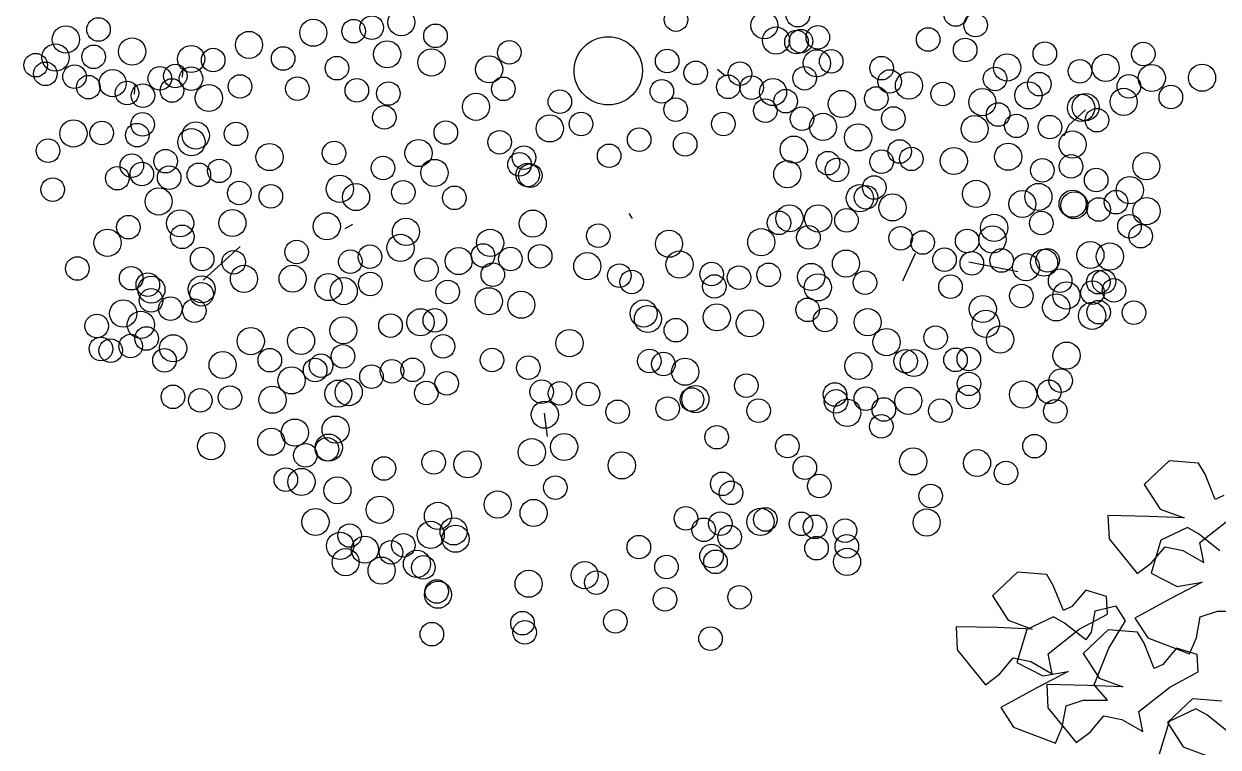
# Model space of a CAD drawing. Header units: millimetres. Extents: x 441156 to 441876, y 4514765 to 4515211.
# Drawn here: x 441437.605 to 441440.216, y 4514836.707 to 4514838.289 of the extents above; entities that cross this region are included whole.
import ezdxf

# ---------------------------------------------------------------- set-up
doc = ezdxf.new("R2010")
doc.units = ezdxf.units.MM
doc.layers.add('01_piscinas', color=254, linetype='Continuous')

msp = doc.modelspace()

# ---------------------------------------------------------------- linework, layer by layer
at = {"layer": '01_piscinas'}
for p, q in [((441437.95176059, 4514838.17235587, 0.00000053), (441437.95330836, 4514838.19525196, 0.00000053)), ((441439.12097716, 4514838.19015142, 0.00000053), (441439.13845084, 4514838.17527536, 0.00000053)), ((441437.84638527, 4514838.13514591, 0.00000053), (441437.84793304, 4514838.158042, 0.00000053)), ((441438.93571372, 4514837.86330469, 0.00000053), (441438.92790189, 4514837.87414274, 0.00000053)), ((441438.32338403, 4514837.84967462, 0.00000053), (441438.30616987, 4514837.84059963, 0.00000053)), ((441438.0776422, 4514837.80159312, 0.00000053), (441437.99675681, 4514837.72804581, 0.00000053)), ((441439.52654007, 4514837.72641188, 0.00000053), (441439.55417931, 4514837.78741421, 0.00000053)), ((441439.67054743, 4514837.76852096, 0.00000053), (441439.77779691, 4514837.74732657, 0.00000053)), ((441438.74211614, 4514837.43751523, 0.00000053), (441438.74860092, 4514837.38609425, 0.00000053)), ((441440.10897627, 4514837.33270996, 0.00000053), (441440.05417413, 4514837.28114511, 0.00000053)), ((441440.17306414, 4514837.3276905, 0.00000053), (441440.10897627, 4514837.33270996, 0.00000053)), ((441440.18722804, 4514837.30373563, 0.00000053), (441440.17306414, 4514837.3276905, 0.00000053)), ((441440.20920461, 4514837.24855921, 0.00000053), (441440.18722804, 4514837.30373563, 0.00000053)), ((441440.05417413, 4514837.28114511, 0.00000053), (441440.08884153, 4514837.22737657, 0.00000053)), ((441440.22796792, 4514837.25719976, 0.00000053), (441440.20920461, 4514837.24855921, 0.00000053)), ((441439.97455093, 4514837.2134266, 0.00000053), (441439.97723304, 4514837.16238663, 0.00000053)), ((441440.0642845, 4514837.21153738, 0.00000053), (441439.97455093, 4514837.2134266, 0.00000053)), ((441440.14119522, 4514837.20808304, 0.00000053), (441440.0642845, 4514837.21153738, 0.00000053)), ((441440.08884153, 4514837.22737657, 0.00000053), (441440.14119522, 4514837.20808304, 0.00000053)), ((441438.40163915, 4514837.20214402, 0.00000053), (441438.39625973, 4514837.19930809, 0.00000053)), ((441440.14878772, 4514837.18676352, 0.00000053), (441440.09077627, 4514837.15906656, 0.00000053)), ((441440.17303146, 4514837.17309994, 0.00000053), (441440.14878772, 4514837.18676352, 0.00000053)), ((441440.17586263, 4514837.1543145, 0.00000053), (441440.24347288, 4514837.20772491, 0.00000053)), ((441439.97723304, 4514837.16238663, 0.00000053), (441440.0388872, 4514837.08622835, 0.00000053)), ((441440.09077627, 4514837.15906656, 0.00000053), (441440.06909865, 4514837.08700902, 0.00000053)), ((441440.21965194, 4514837.13630404, 0.00000053), (441440.17303146, 4514837.17309994, 0.00000053)), ((441440.06951671, 4514837.1093002, 0.00000053), (441440.09961507, 4514837.14514907, 0.00000053)), ((441440.09961507, 4514837.14514907, 0.00000053), (441440.138336, 4514837.13703339, 0.00000053)), ((441440.138336, 4514837.13703339, 0.00000053), (441440.18461721, 4514837.1105072, 0.00000053)), ((441440.18461721, 4514837.1105072, 0.00000053), (441440.17586263, 4514837.1543145, 0.00000053)), ((441440.0388872, 4514837.08622835, 0.00000053), (441440.06951671, 4514837.1093002, 0.00000053)), ((441439.77719881, 4514837.08946416, 0.00000053), (441439.72239667, 4514837.03789931, 0.00000053)), ((441439.84128669, 4514837.0844447, 0.00000053), (441439.77719881, 4514837.08946416, 0.00000053)), ((441439.85545059, 4514837.06048983, 0.00000053), (441439.84128669, 4514837.0844447, 0.00000053)), ((441440.06909865, 4514837.08700902, 0.00000053), (441440.12600577, 4514837.0577778, 0.00000053)), ((441438.84942869, 4514837.05921974, 0.00000053), (441438.84404927, 4514837.05638381, 0.00000053)), ((441439.87742716, 4514837.00531341, 0.00000053), (441439.85545059, 4514837.06048983, 0.00000053)), ((441440.18099216, 4514837.06724596, 0.00000053), (441440.11265836, 4514837.03178214, 0.00000053)), ((441440.12600577, 4514837.0577778, 0.00000053), (441440.18099216, 4514837.06724596, 0.00000053)), ((441439.72239667, 4514837.03789931, 0.00000053), (441439.75706408, 4514836.98413077, 0.00000053)), ((441439.92628883, 4514837.04980283, 0.00000053), (441439.89619047, 4514837.01395397, 0.00000053)), ((441439.97176014, 4514837.03601961, 0.00000053), (441439.92628883, 4514837.04980283, 0.00000053)), ((441439.97376435, 4514836.99787985, 0.00000053), (441439.97176014, 4514837.03601961, 0.00000053)), ((441440.11265836, 4514837.03178214, 0.00000053), (441440.0340022, 4514836.98855147, 0.00000053)), ((441439.89619047, 4514837.01395397, 0.00000053), (441439.87742716, 4514837.00531341, 0.00000053)), ((441439.94652891, 4514837.0040144, 0.00000053), (441439.9383874, 4514836.95791919, 0.00000053)), ((441439.99279983, 4514837.01481344, 0.00000053), (441439.94652891, 4514837.0040144, 0.00000053)), ((441440.0136054, 4514836.98278554, 0.00000053), (441439.99279983, 4514837.01481344, 0.00000053)), ((441440.17644968, 4514836.99195346, 0.00000053), (441440.21404083, 4514837.00428555, 0.00000053)), ((441440.21404083, 4514837.00428555, 0.00000053), (441440.26738463, 4514837.00445379, 0.00000053)), ((441439.75706408, 4514836.98413077, 0.00000053), (441439.80941777, 4514836.96483724, 0.00000053)), ((441439.85559396, 4514836.99151407, 0.00000053), (441439.7975825, 4514836.96381711, 0.00000053)), ((441439.87983769, 4514836.9778505, 0.00000053), (441439.85559396, 4514836.99151407, 0.00000053)), ((441439.92645817, 4514836.9410546, 0.00000053), (441439.87983769, 4514836.9778505, 0.00000053)), ((441439.91169542, 4514836.96447911, 0.00000053), (441439.97376435, 4514836.99787985, 0.00000053)), ((441439.97655251, 4514836.92282519, 0.00000053), (441440.0136054, 4514836.98278554, 0.00000053)), ((441440.0340022, 4514836.98855147, 0.00000053), (441440.06184495, 4514836.94569062, 0.00000053)), ((441440.16830816, 4514836.94585826, 0.00000053), (441440.17644968, 4514836.99195346, 0.00000053)), ((441439.64277348, 4514836.9701808, 0.00000053), (441439.64545559, 4514836.91914083, 0.00000053)), ((441439.73250705, 4514836.96829158, 0.00000053), (441439.64277348, 4514836.9701808, 0.00000053)), ((441439.80941777, 4514836.96483724, 0.00000053), (441439.73250705, 4514836.96829158, 0.00000053)), ((441439.7975825, 4514836.96381711, 0.00000053), (441439.77590488, 4514836.89175957, 0.00000053)), ((441439.84408517, 4514836.9110687, 0.00000053), (441439.91169542, 4514836.96447911, 0.00000053)), ((441439.97551529, 4514836.96294594, 0.00000053), (441439.92071315, 4514836.91138109, 0.00000053)), ((441439.9383874, 4514836.95791919, 0.00000053), (441439.92645817, 4514836.9410546, 0.00000053)), ((441440.03960316, 4514836.95792648, 0.00000053), (441439.97551529, 4514836.96294594, 0.00000053)), ((441440.05376707, 4514836.93397162, 0.00000053), (441440.03960316, 4514836.95792648, 0.00000053)), ((441440.07574364, 4514836.87879519, 0.00000053), (441440.05376707, 4514836.93397162, 0.00000053)), ((441440.06184495, 4514836.94569062, 0.00000053), (441440.15331816, 4514836.91056269, 0.00000053)), ((441440.15331816, 4514836.91056269, 0.00000053), (441440.16830816, 4514836.94585826, 0.00000053)), ((441439.64545559, 4514836.91914083, 0.00000053), (441439.70710974, 4514836.84298255, 0.00000053)), ((441439.73773925, 4514836.86605441, 0.00000053), (441439.76783761, 4514836.90190327, 0.00000053)), ((441439.76783761, 4514836.90190327, 0.00000053), (441439.80655855, 4514836.8937876, 0.00000053)), ((441439.85283976, 4514836.8672614, 0.00000053), (441439.84408517, 4514836.9110687, 0.00000053)), ((441439.92071315, 4514836.91138109, 0.00000053), (441439.95538056, 4514836.85761255, 0.00000053)), ((441439.94470552, 4514836.8427653, 0.00000053), (441439.97655251, 4514836.92282519, 0.00000053)), ((441440.12460531, 4514836.92328461, 0.00000053), (441440.09450695, 4514836.88743574, 0.00000053)), ((441440.17007661, 4514836.90950139, 0.00000053), (441440.12460531, 4514836.92328461, 0.00000053)), ((441440.17208083, 4514836.87136163, 0.00000053), (441440.17007661, 4514836.90950139, 0.00000053)), ((441439.77590488, 4514836.89175957, 0.00000053), (441439.83281201, 4514836.86252836, 0.00000053)), ((441439.80655855, 4514836.8937876, 0.00000053), (441439.85283976, 4514836.8672614, 0.00000053)), ((441439.8877984, 4514836.87199651, 0.00000053), (441439.81946459, 4514836.8365327, 0.00000053)), ((441439.83281201, 4514836.86252836, 0.00000053), (441439.8877984, 4514836.87199651, 0.00000053)), ((441440.09450695, 4514836.88743574, 0.00000053), (441440.07574364, 4514836.87879519, 0.00000053)), ((441439.70710974, 4514836.84298255, 0.00000053), (441439.73773925, 4514836.86605441, 0.00000053)), ((441439.95538056, 4514836.85761255, 0.00000053), (441440.00773425, 4514836.83831902, 0.00000053)), ((441440.1100119, 4514836.83796089, 0.00000053), (441440.17208083, 4514836.87136163, 0.00000053)), ((441439.81946459, 4514836.8365327, 0.00000053), (441439.74080843, 4514836.79330203, 0.00000053)), ((441439.84108996, 4514836.84366258, 0.00000053), (441439.84377207, 4514836.79262261, 0.00000053)), ((441439.93082353, 4514836.84177336, 0.00000053), (441439.84108996, 4514836.84366258, 0.00000053)), ((441440.00773425, 4514836.83831902, 0.00000053), (441439.93082353, 4514836.84177336, 0.00000053)), ((441439.97419086, 4514836.80920435, 0.00000053), (441439.94470552, 4514836.8427653, 0.00000053)), ((441440.04240165, 4514836.78455048, 0.00000053), (441440.1100119, 4514836.83796089, 0.00000053)), ((441439.74080843, 4514836.79330203, 0.00000053), (441439.76865119, 4514836.75044117, 0.00000053)), ((441439.8751144, 4514836.75060881, 0.00000053), (441439.88325591, 4514836.79670402, 0.00000053)), ((441439.88325591, 4514836.79670402, 0.00000053), (441439.92084706, 4514836.80903611, 0.00000053)), ((441439.92084706, 4514836.80903611, 0.00000053), (441439.97419086, 4514836.80920435, 0.00000053)), ((441440.15973111, 4514836.81243557, 0.00000053), (441440.10492897, 4514836.76087072, 0.00000053)), ((441440.22381898, 4514836.80741611, 0.00000053), (441440.15973111, 4514836.81243557, 0.00000053)), ((441439.84377207, 4514836.79262261, 0.00000053), (441439.90542622, 4514836.71646432, 0.00000053)), ((441439.93605573, 4514836.73953618, 0.00000053), (441439.96615409, 4514836.77538505, 0.00000053)), ((441439.96615409, 4514836.77538505, 0.00000053), (441440.00487503, 4514836.76726938, 0.00000053)), ((441440.00487503, 4514836.76726938, 0.00000053), (441440.05115624, 4514836.74074318, 0.00000053)), ((441440.05115624, 4514836.74074318, 0.00000053), (441440.04240165, 4514836.78455048, 0.00000053)), ((441440.16666572, 4514836.79075382, 0.00000053), (441440.10865426, 4514836.76305686, 0.00000053)), ((441440.19090945, 4514836.77709025, 0.00000053), (441440.16666572, 4514836.79075382, 0.00000053)), ((441440.23752993, 4514836.74029435, 0.00000053), (441440.19090945, 4514836.77709025, 0.00000053)), ((441439.76865119, 4514836.75044117, 0.00000053), (441439.86012439, 4514836.71531324, 0.00000053)), ((441439.86012439, 4514836.71531324, 0.00000053), (441439.8751144, 4514836.75060881, 0.00000053)), ((441440.10865426, 4514836.76305686, 0.00000053), (441440.08697664, 4514836.69099932, 0.00000053)), ((441440.10492897, 4514836.76087072, 0.00000053), (441440.13959637, 4514836.70710219, 0.00000053)), ((441439.90542622, 4514836.71646432, 0.00000053), (441439.93605573, 4514836.73953618, 0.00000053)), ((441440.13959637, 4514836.70710219, 0.00000053), (441440.19195006, 4514836.68780865, 0.00000053))]:
    msp.add_line(p, q, dxfattribs=at)
at = {"layer": '01_piscinas', "elevation": 0.00000053}
msp.add_lwpolyline([(441439.92608274, 4514838.10094079), (441439.88893034, 4514838.06622256), (441439.88893034, 4514838.06622256), (441439.87843611, 4514838.04330952)], dxfattribs=at)
at = {"layer": '01_piscinas'}
for centre, radius in [((441439.2969401, 4514838.30796421, 0.00000053), 0.02577061), ((441439.6420442, 4514838.30942302, 0.00000053), 0.02577061), ((441438.43003141, 4514838.29236226, 0.00000053), 0.02968877), ((441439.03058553, 4514838.29832377, 0.00000053), 0.02577061), ((441439.22358143, 4514838.28568914, 0.00000053), 0.02968877), ((441439.6854548, 4514838.28616454, 0.00000053), 0.02577061), ((441437.69661044, 4514838.25478667, 0.00000053), 0.02968877), ((441437.7680178, 4514838.2765383, 0.00000053), 0.02577061), ((441438.23760855, 4514838.26946434, 0.00000053), 0.02968877), ((441438.32566463, 4514838.27295502, 0.00000053), 0.02577061), ((441438.36535918, 4514838.28065026, 0.00000053), 0.02577061), ((441438.50470087, 4514838.26270451, 0.00000053), 0.02577061), ((441439.24924721, 4514838.25249316, 0.00000053), 0.02968877), ((441439.34053889, 4514838.25940119, 0.00000053), 0.02577061), ((441437.84139297, 4514838.22840296, 0.00000053), 0.02968877), ((441438.09692643, 4514838.24283171, 0.00000053), 0.02968877), ((441438.88242212, 4514838.18613774, 0.00000053), 0.07470993), ((441438.88242212, 4514838.18613774, 0.00000053), 0.07470993), ((441439.29400733, 4514838.24919096, 0.00000053), 0.02577061), ((441439.30364688, 4514838.25098282, 0.00000053), 0.02577061), ((441439.58174638, 4514838.25474428, 0.00000053), 0.02577061), ((441439.66266453, 4514838.23192024, 0.00000053), 0.02577061), ((441437.67396635, 4514838.21520694, 0.00000053), 0.02968877), ((441437.75729049, 4514838.21677044, 0.00000053), 0.02577061), ((441437.9704168, 4514838.21204925, 0.00000053), 0.02968877), ((441438.01861057, 4514838.20960353, 0.00000053), 0.02577061), ((441438.17159588, 4514838.21317396, 0.00000053), 0.02577061), ((441438.39888412, 4514838.22220912, 0.00000053), 0.02968877), ((441438.49597113, 4514838.20445587, 0.00000053), 0.02968877), ((441438.66597906, 4514838.22651736, 0.00000053), 0.02577061), ((441439.01115848, 4514838.20762081, 0.00000053), 0.02577061), ((441439.33852971, 4514838.20270487, 0.00000053), 0.02968877), ((441439.36985055, 4514838.20680905, 0.00000053), 0.02577061), ((441439.83684648, 4514838.22377906, 0.00000053), 0.02577061), ((441440.05213502, 4514838.22297278, 0.00000053), 0.02577061), ((441437.63059776, 4514838.19849629, 0.00000053), 0.02577061), ((441437.65191517, 4514838.17956048, 0.00000053), 0.02577061), ((441438.2891536, 4514838.19198858, 0.00000053), 0.02577061), ((441438.62189441, 4514838.18940362, 0.00000053), 0.02968877), ((441439.07376482, 4514838.18171076, 0.00000053), 0.02577061), ((441439.1702833, 4514838.18004516, 0.00000053), 0.02577061), ((441439.479989, 4514838.19199607, 0.00000053), 0.02577061), ((441439.7544852, 4514838.19348804, 0.00000053), 0.02968877), ((441439.91356391, 4514838.18512562, 0.00000053), 0.02577061), ((441439.96977374, 4514838.19268176, 0.00000053), 0.02968877), ((441437.71556685, 4514838.17351148, 0.00000053), 0.02577061), ((441437.79894453, 4514838.15922762, 0.00000053), 0.02968877), ((441437.9021302, 4514838.16971664, 0.00000053), 0.02577061), ((441437.93580121, 4514838.17484639, 0.00000053), 0.02577061), ((441437.97038042, 4514838.16905212, 0.00000053), 0.02577061), ((441438.07732986, 4514838.15198082, 0.00000053), 0.02577061), ((441439.31167512, 4514838.16998196, 0.00000053), 0.02577061), ((441439.49773948, 4514838.16292322, 0.00000053), 0.02577061), ((441439.53977741, 4514838.15392545, 0.00000053), 0.02968877), ((441439.72813569, 4514838.16851483, 0.00000053), 0.02577061), ((441439.8249111, 4514838.15698986, 0.00000053), 0.02577061), ((441440.02061368, 4514838.15228286, 0.00000053), 0.02577061), ((441440.07077074, 4514838.17040533, 0.00000053), 0.02968877), ((441440.18065784, 4514838.17104249, 0.00000053), 0.02968877), ((441437.7457571, 4514838.15048611, 0.00000053), 0.02577061), ((441437.8304259, 4514838.13763643, 0.00000053), 0.02577061), ((441437.8650051, 4514838.13184216, 0.00000053), 0.02577061), ((441437.92848552, 4514838.14315223, 0.00000053), 0.02577061), ((441438.00917638, 4514838.12671105, 0.00000053), 0.02968877), ((441438.20282768, 4514838.14720171, 0.00000053), 0.02577061), ((441438.33275239, 4514838.14342556, 0.00000053), 0.02577061), ((441438.40170136, 4514838.13645633, 0.00000053), 0.02577061), ((441438.65306857, 4514838.14678546, 0.00000053), 0.02577061), ((441438.99962509, 4514838.14133648, 0.00000053), 0.02577061), ((441439.14472778, 4514838.15110316, 0.00000053), 0.02577061), ((441439.1957594, 4514838.14941137, 0.00000053), 0.02577061), ((441439.24272893, 4514838.13965093, 0.00000053), 0.02968877), ((441439.46845561, 4514838.12571174, 0.00000053), 0.02577061), ((441439.6135583, 4514838.13547842, 0.00000053), 0.02577061), ((441439.80113727, 4514838.13240964, 0.00000053), 0.02968877), ((441440.11237124, 4514838.12870988, 0.00000053), 0.02577061), ((441438.59329711, 4514838.10743955, 0.00000053), 0.02968877), ((441438.77664404, 4514838.11864933, 0.00000053), 0.02577061), ((441439.02984227, 4514838.10139775, 0.00000053), 0.02577061), ((441439.27030441, 4514838.11983232, 0.00000053), 0.02577061), ((441439.3932057, 4514838.11373771, 0.00000053), 0.02968877), ((441439.70026654, 4514838.11770295, 0.00000053), 0.02968877), ((441439.91626707, 4514838.1053436, 0.00000053), 0.02968877), ((441439.92617269, 4514838.10681252, 0.00000053), 0.02968877), ((441440.00918557, 4514838.11822085, 0.00000053), 0.02968877), ((441438.39299618, 4514838.08432424, 0.00000053), 0.02577061), ((441439.22577096, 4514838.09880358, 0.00000053), 0.02577061), ((441439.30588429, 4514838.08135476, 0.00000053), 0.02577061), ((441439.50576772, 4514838.08192236, 0.00000053), 0.02577061), ((441439.73478605, 4514838.09053856, 0.00000053), 0.02577061), ((441439.95078657, 4514838.07817921, 0.00000053), 0.02577061), ((441437.71315085, 4514838.04914239, 0.00000053), 0.02968877), ((441437.7751379, 4514838.05009625, 0.00000053), 0.02577061), ((441437.86434072, 4514838.06896314, 0.00000053), 0.02577061), ((441437.98057909, 4514838.04474698, 0.00000053), 0.02968877), ((441438.06863516, 4514838.04823766, 0.00000053), 0.02577061), ((441438.52728444, 4514838.05114917, 0.00000053), 0.02577061), ((441438.75457268, 4514838.06018434, 0.00000053), 0.02968877), ((441438.82303127, 4514838.06991683, 0.00000053), 0.02577061), ((441439.13421693, 4514838.06995625, 0.00000053), 0.02577061), ((441439.35183499, 4514838.06358807, 0.00000053), 0.02968877), ((441439.68342313, 4514838.05882199, 0.00000053), 0.02968877), ((441439.77471481, 4514838.06573002, 0.00000053), 0.02577061), ((441439.84798046, 4514838.06301099, 0.00000053), 0.02577061), ((441437.85267319, 4514838.04547273, 0.00000053), 0.02577061), ((441437.97122625, 4514838.0300366, 0.00000053), 0.02968877), ((441438.64484216, 4514838.0299638, 0.00000053), 0.02577061), ((441438.9499888, 4514838.03569713, 0.00000053), 0.02577061), ((441439.05059789, 4514838.02530066, 0.00000053), 0.02577061), ((441439.42874488, 4514838.04047319, 0.00000053), 0.02968877), ((441439.8975754, 4514838.02484845, 0.00000053), 0.02968877), ((441437.65777346, 4514838.01145036, 0.00000053), 0.02577061), ((441438.14185466, 4514837.99749176, 0.00000053), 0.02968877), ((441438.28306229, 4514838.00634784, 0.00000053), 0.02577061), ((441438.46769371, 4514838.00627967, 0.00000053), 0.02968877), ((441438.6980953, 4514837.9962554, 0.00000053), 0.02577061), ((441438.88433701, 4514838.00030331, 0.00000053), 0.02577061), ((441439.28806275, 4514838.01384057, 0.00000053), 0.02968877), ((441439.51942841, 4514838.00967592, 0.00000053), 0.02577061), ((441439.75689327, 4514837.99821583, 0.00000053), 0.02968877), ((441437.84073781, 4514837.97868354, 0.00000053), 0.02577061), ((441437.91456641, 4514837.9884566, 0.00000053), 0.02577061), ((441438.39011207, 4514837.97350509, 0.00000053), 0.02577061), ((441438.68844095, 4514837.98140077, 0.00000053), 0.02577061), ((441439.3627322, 4514837.98418281, 0.00000053), 0.02577061), ((441439.382483, 4514837.96934409, 0.00000053), 0.02577061), ((441439.47998841, 4514837.98742243, 0.00000053), 0.02577061), ((441439.54496416, 4514837.99353579, 0.00000053), 0.02577061), ((441439.63790033, 4514837.98881845, 0.00000053), 0.02968877), ((441439.83156273, 4514837.96855807, 0.00000053), 0.02577061), ((441439.89419919, 4514837.97703151, 0.00000053), 0.02577061), ((441440.05885097, 4514837.97759324, 0.00000053), 0.02968877), ((441437.8091911, 4514837.95124664, 0.00000053), 0.02577061), ((441437.86271425, 4514837.96034191, 0.00000053), 0.02577061), ((441437.92242039, 4514837.95257771, 0.00000053), 0.02577061), ((441437.98739615, 4514837.95869108, 0.00000053), 0.02577061), ((441438.03212413, 4514837.96727122, 0.00000053), 0.02577061), ((441438.50247246, 4514837.9628243, 0.00000053), 0.02968877), ((441438.70613196, 4514837.95849118, 0.00000053), 0.02577061), ((441438.71200649, 4514837.9569106, 0.00000053), 0.02577061), ((441439.27385732, 4514837.96002481, 0.00000053), 0.02968877), ((441439.94912045, 4514837.9473727, 0.00000053), 0.02577061), ((441437.66781452, 4514837.92631955, 0.00000053), 0.02577061), ((441438.07572292, 4514837.9187082, 0.00000053), 0.02577061), ((441438.29567108, 4514837.92803474, 0.00000053), 0.02968877), ((441438.43418586, 4514837.92049169, 0.00000053), 0.02577061), ((441439.4639515, 4514837.93087171, 0.00000053), 0.02577061), ((441439.68672501, 4514837.91704057, 0.00000053), 0.02968877), ((441440.02272201, 4514837.92510122, 0.00000053), 0.02968877), ((441437.8994358, 4514837.90044902, 0.00000053), 0.02968877), ((441438.14467189, 4514837.91173897, 0.00000053), 0.02577061), ((441438.33100019, 4514837.91000267, 0.00000053), 0.02968877), ((441438.54610377, 4514837.90830749, 0.00000053), 0.02577061), ((441439.43259704, 4514837.90752639, 0.00000053), 0.02968877), ((441439.44613559, 4514837.90948923, 0.00000053), 0.02577061), ((441439.50390944, 4514837.88738223, 0.00000053), 0.02968877), ((441439.78772201, 4514837.89476414, 0.00000053), 0.02968877), ((441439.82283299, 4514837.91030943, 0.00000053), 0.02968877), ((441439.89760911, 4514837.89540129, 0.00000053), 0.02968877), ((441439.90142756, 4514837.89190165, 0.00000053), 0.02968877), ((441439.99271924, 4514837.89880967, 0.00000053), 0.02577061), ((441439.27849637, 4514837.8634697, 0.00000053), 0.02968877), ((441439.34142828, 4514837.86319054, 0.00000053), 0.02968877), ((441439.95443541, 4514837.88276861, 0.00000053), 0.02577061), ((441440.05913114, 4514837.87929618, 0.00000053), 0.02968877), ((441437.83342312, 4514837.84415864, 0.00000053), 0.02577061), ((441437.94634142, 4514837.85253752, 0.00000053), 0.02968877), ((441438.06071137, 4514837.85319381, 0.00000053), 0.02968877), ((441438.26707378, 4514837.84607068, 0.00000053), 0.02968877), ((441438.71732245, 4514837.85191358, 0.00000053), 0.02968877), ((441439.25563018, 4514837.85354267, 0.00000053), 0.02577061), ((441439.40319859, 4514837.85905172, 0.00000053), 0.02577061), ((441439.72613683, 4514837.84257966, 0.00000053), 0.02968877), ((441439.82932251, 4514837.85306868, 0.00000053), 0.02577061), ((441440.0220309, 4514837.84621754, 0.00000053), 0.02577061), ((441437.787786, 4514837.80994702, 0.00000053), 0.02968877), ((441437.95098085, 4514837.82297327, 0.00000053), 0.02577061), ((441438.44010625, 4514837.83393981, 0.00000053), 0.02968877), ((441438.62416178, 4514837.80982644, 0.00000053), 0.02968877), ((441438.86068709, 4514837.82548289, 0.00000053), 0.02577061), ((441439.2169112, 4514837.81128522, 0.00000053), 0.02968877), ((441439.32009687, 4514837.82177424, 0.00000053), 0.02577061), ((441439.52177018, 4514837.8199222, 0.00000053), 0.02577061), ((441439.66702585, 4514837.81409109, 0.00000053), 0.02577061), ((441439.72229986, 4514837.8171673, 0.00000053), 0.02968877), ((441440.04647985, 4514837.8243717, 0.00000053), 0.02577061), ((441438.20106111, 4514837.7897803, 0.00000053), 0.02577061), ((441438.42834936, 4514837.79881546, 0.00000053), 0.02968877), ((441439.01526051, 4514837.80786817, 0.00000053), 0.02968877), ((441439.56971977, 4514837.81052791, 0.00000053), 0.02577061), ((441439.93645213, 4514837.78319376, 0.00000053), 0.02968877), ((441437.99457964, 4514837.77441024, 0.00000053), 0.02577061), ((441438.0635286, 4514837.76744101, 0.00000053), 0.02577061), ((441438.31861883, 4514837.76859492, 0.00000053), 0.02577061), ((441438.3613692, 4514837.77941961, 0.00000053), 0.02577061), ((441438.55533585, 4514837.7700008, 0.00000053), 0.02968877), ((441438.60881045, 4514837.78221889, 0.00000053), 0.02577061), ((441438.66851659, 4514837.77445469, 0.00000053), 0.02577061), ((441438.73349234, 4514837.78056806, 0.00000053), 0.02577061), ((441438.8365783, 4514837.75896082, 0.00000053), 0.02968877), ((441439.03822898, 4514837.76237788, 0.00000053), 0.02968877), ((441439.40208055, 4514837.76450838, 0.00000053), 0.02968877), ((441439.61762483, 4514837.77288498, 0.00000053), 0.02577061), ((441439.67733097, 4514837.76512078, 0.00000053), 0.02577061), ((441439.74230673, 4514837.77123414, 0.00000053), 0.02577061), ((441439.79577, 4514837.75656113, 0.00000053), 0.02968877), ((441439.8352429, 4514837.7665168, 0.00000053), 0.02968877), ((441439.8429032, 4514837.77148319, 0.00000053), 0.02577061), ((441439.97908014, 4514837.77995441, 0.00000053), 0.02968877), ((441437.72177332, 4514837.75365664, 0.00000053), 0.02577061), ((441438.08591188, 4514837.73104957, 0.00000053), 0.02968877), ((441438.19233138, 4514837.73153166, 0.00000053), 0.02968877), ((441438.48494467, 4514837.75128348, 0.00000053), 0.02577061), ((441438.6300053, 4514837.74034305, 0.00000053), 0.02577061), ((441438.90674852, 4514837.73817348, 0.00000053), 0.02577061), ((441439.1083992, 4514837.74159053, 0.00000053), 0.02577061), ((441439.16810534, 4514837.73382634, 0.00000053), 0.02577061), ((441439.23308109, 4514837.7399397, 0.00000053), 0.02577061), ((441439.32601726, 4514837.73522236, 0.00000053), 0.02968877), ((441437.83933105, 4514837.73247126, 0.00000053), 0.02577061), ((441437.87578471, 4514837.71841575, 0.00000053), 0.02577061), ((441437.88358761, 4514837.70747034, 0.00000053), 0.02968877), ((441437.99347471, 4514837.70810749, 0.00000053), 0.02968877), ((441438.27092595, 4514837.71312387, 0.00000053), 0.02968877), ((441438.30405131, 4514837.70426559, 0.00000053), 0.02968877), ((441438.36221762, 4514837.7200319, 0.00000053), 0.02577061), ((441438.93359755, 4514837.72432773, 0.00000053), 0.02577061), ((441439.11435277, 4514837.71444412, 0.00000053), 0.02577061), ((441439.34049538, 4514837.7123239, 0.00000053), 0.02968877), ((441439.44368105, 4514837.72281292, 0.00000053), 0.02577061), ((441439.63067888, 4514837.71387517, 0.00000053), 0.02577061), ((441439.87043945, 4514837.72690338, 0.00000053), 0.02577061), ((441439.95378592, 4514837.72378228, 0.00000053), 0.02577061), ((441439.96642885, 4514837.72502993, 0.00000053), 0.02577061), ((441437.88292984, 4514837.68390824, 0.00000053), 0.02577061), ((441437.99334243, 4514837.69723037, 0.00000053), 0.02577061), ((441438.5313319, 4514837.70255098, 0.00000053), 0.02577061), ((441438.62127557, 4514837.68209441, 0.00000053), 0.02968877), ((441439.78561797, 4514837.69369218, 0.00000053), 0.02577061), ((441439.88406757, 4514837.69473892, 0.00000053), 0.02968877), ((441439.94118482, 4514837.70069819, 0.00000053), 0.02577061), ((441439.98799717, 4514837.705718, 0.00000053), 0.02577061), ((441437.82200244, 4514837.65528586, 0.00000053), 0.02968877), ((441437.92518811, 4514837.66577488, 0.00000053), 0.02577061), ((441437.97739988, 4514837.66135488, 0.00000053), 0.02577061), ((441438.69243762, 4514837.6744145, 0.00000053), 0.02968877), ((441438.95979646, 4514837.65532324, 0.00000053), 0.02968877), ((441439.31834112, 4514837.66331918, 0.00000053), 0.02577061), ((441439.701252, 4514837.66508058, 0.00000053), 0.02968877), ((441439.86170972, 4514837.66865474, 0.00000053), 0.02968877), ((441439.95449346, 4514837.65824074, 0.00000053), 0.02577061), ((441440.03159597, 4514837.65715498, 0.00000053), 0.02577061), ((441437.86065409, 4514837.63040817, 0.00000053), 0.02968877), ((441438.47192837, 4514837.63606951, 0.00000053), 0.02968877), ((441438.50324922, 4514837.6401737, 0.00000053), 0.02577061), ((441438.96913318, 4514837.64331099, 0.00000053), 0.02968877), ((441439.11970002, 4514837.646931, 0.00000053), 0.02968877), ((441439.19202637, 4514837.63378614, 0.00000053), 0.02968877), ((441439.35666527, 4514837.64097838, 0.00000053), 0.02577061), ((441439.44960144, 4514837.63626104, 0.00000053), 0.02968877), ((441439.70779527, 4514837.63269819, 0.00000053), 0.02968877), ((441439.94030429, 4514837.65024695, 0.00000053), 0.02968877), ((441437.76413491, 4514837.62791374, 0.00000053), 0.02577061), ((441438.30321026, 4514837.61840053, 0.00000053), 0.02968877), ((441438.40639593, 4514837.62888955, 0.00000053), 0.02577061), ((441439.03022235, 4514837.61882506, 0.00000053), 0.02577061), ((441437.77319658, 4514837.57782697, 0.00000053), 0.02577061), ((441437.83817233, 4514837.58394034, 0.00000053), 0.02577061), ((441437.87305529, 4514837.60067079, 0.00000053), 0.02577061), ((441437.9311085, 4514837.57922299, 0.00000053), 0.02968877), ((441438.10088599, 4514837.59482129, 0.00000053), 0.02968877), ((441438.21077309, 4514837.59545845, 0.00000053), 0.02968877), ((441438.52115792, 4514837.58343594, 0.00000053), 0.02577061), ((441438.79766091, 4514837.59048936, 0.00000053), 0.02968877), ((441439.49087647, 4514837.59260736, 0.00000053), 0.02968877), ((441439.59806475, 4514837.60247765, 0.00000053), 0.02577061), ((441439.73906923, 4514837.59828631, 0.00000053), 0.02968877), ((441437.79464142, 4514837.57411779, 0.00000053), 0.02577061), ((441437.91219914, 4514837.55293241, 0.00000053), 0.02577061), ((441438.14248649, 4514837.55312584, 0.00000053), 0.02577061), ((441438.30237568, 4514837.56161043, 0.00000053), 0.02577061), ((441438.62835771, 4514837.55342454, 0.00000053), 0.02577061), ((441438.97244167, 4514837.55129689, 0.00000053), 0.02577061), ((441439.53247697, 4514837.55091191, 0.00000053), 0.02577061), ((441439.55037186, 4514837.5470066, 0.00000053), 0.02968877), ((441439.64166354, 4514837.55391462, 0.00000053), 0.02577061), ((441439.67078262, 4514837.5559537, 0.00000053), 0.02577061), ((441439.88435576, 4514837.56315985, 0.00000053), 0.02968877), ((441438.03930082, 4514837.54263682, 0.00000053), 0.02968877), ((441438.2416093, 4514837.53143267, 0.00000053), 0.02577061), ((441438.2544044, 4514837.54094164, 0.00000053), 0.02577061), ((441438.40942545, 4514837.52876767, 0.00000053), 0.02577061), ((441438.45464114, 4514837.53201413, 0.00000053), 0.02577061), ((441438.70775434, 4514837.53666336, 0.00000053), 0.02577061), ((441439.00308656, 4514837.54468131, 0.00000053), 0.02577061), ((441439.05060421, 4514837.52786411, 0.00000053), 0.02968877), ((441439.4292913, 4514837.54042288, 0.00000053), 0.02968877), ((441438.18994904, 4514837.50889445, 0.00000053), 0.02968877), ((441438.36471767, 4514837.51716531, 0.00000053), 0.02577061), ((441438.52918615, 4514837.50243508, 0.00000053), 0.02577061), ((441439.6709752, 4514837.50132249, 0.00000053), 0.02577061), ((441439.87170446, 4514837.50823537, 0.00000053), 0.02577061), ((441437.93078882, 4514837.47294213, 0.00000053), 0.02577061), ((441438.29224413, 4514837.48001157, 0.00000053), 0.02968877), ((441438.31498446, 4514837.48329733, 0.00000053), 0.02968877), ((441438.48465269, 4514837.48140635, 0.00000053), 0.02577061), ((441438.737066, 4514837.48407123, 0.00000053), 0.02577061), ((441438.77677324, 4514837.48054967, 0.00000053), 0.02577061), ((441438.83836964, 4514837.47933042, 0.00000053), 0.02577061), ((441439.18412947, 4514837.49745244, 0.00000053), 0.02577061), ((441439.37789069, 4514837.47816039, 0.00000053), 0.02577061), ((441439.66932412, 4514837.47274535, 0.00000053), 0.02577061), ((441439.78934318, 4514837.47794435, 0.00000053), 0.02968877), ((441439.84646043, 4514837.48390362, 0.00000053), 0.02577061), ((441437.99049496, 4514837.46517793, 0.00000053), 0.02577061), ((441438.05547071, 4514837.4712913, 0.00000053), 0.02577061), ((441438.14840688, 4514837.46657395, 0.00000053), 0.02968877), ((441439.01215759, 4514837.4473011, 0.00000053), 0.02577061), ((441439.0652641, 4514837.46709029, 0.00000053), 0.02577061), ((441439.07295139, 4514837.46802488, 0.00000053), 0.02968877), ((441439.38048544, 4514837.462964, 0.00000053), 0.02577061), ((441439.44546119, 4514837.46907736, 0.00000053), 0.02577061), ((441439.53839736, 4514837.46436002, 0.00000053), 0.02968877), ((441438.74392865, 4514837.43386008, 0.00000053), 0.02968877), ((441438.90290496, 4514837.44026882, 0.00000053), 0.02577061), ((441439.21107582, 4514837.44270104, 0.00000053), 0.02577061), ((441439.40462077, 4514837.43798422, 0.00000053), 0.02968877), ((441439.48494046, 4514837.44531763, 0.00000053), 0.02577061), ((441439.60855773, 4514837.44256759, 0.00000053), 0.02577061), ((441439.85976908, 4514837.44144617, 0.00000053), 0.02577061), ((441438.19723156, 4514837.39479607, 0.00000053), 0.02968877), ((441438.28638717, 4514837.40133326, 0.00000053), 0.02968877), ((441439.47929022, 4514837.40832647, 0.00000053), 0.02577061), ((441438.01441599, 4514837.36513774, 0.00000053), 0.02968877), ((441438.14570504, 4514837.37470064, 0.00000053), 0.02968877), ((441439.11965962, 4514837.38463524, 0.00000053), 0.02577061), ((441438.2203745, 4514837.34504288, 0.00000053), 0.02577061), ((441438.27139398, 4514837.36187349, 0.00000053), 0.02968877), ((441438.26765745, 4514837.35829789, 0.00000053), 0.02577061), ((441438.71533136, 4514837.35189601, 0.00000053), 0.02968877), ((441438.78594355, 4514837.36327061, 0.00000053), 0.02968877), ((441439.27412004, 4514837.36515595, 0.00000053), 0.02577061), ((441439.81435467, 4514837.3649929, 0.00000053), 0.02577061), ((441438.39199732, 4514837.31618938, 0.00000053), 0.02577061), ((441438.50095061, 4514837.32986194, 0.00000053), 0.02577061), ((441438.57464923, 4514837.32526339, 0.00000053), 0.02968877), ((441438.91207528, 4514837.32298976, 0.00000053), 0.02968877), ((441439.31212839, 4514837.31792913, 0.00000053), 0.02577061), ((441439.54915506, 4514837.33167004, 0.00000053), 0.02968877), ((441439.68868237, 4514837.32828726, 0.00000053), 0.02968877), ((441438.1775324, 4514837.29184659, 0.00000053), 0.02577061), ((441438.21164476, 4514837.28679424, 0.00000053), 0.02968877), ((441439.7519372, 4514837.306238, 0.00000053), 0.02577061), ((441438.29023933, 4514837.26838646, 0.00000053), 0.02968877), ((441438.76687641, 4514837.27442026, 0.00000053), 0.02577061), ((441439.1316579, 4514837.28266081, 0.00000053), 0.02577061), ((441439.34386569, 4514837.277759, 0.00000053), 0.02577061), ((441438.64058895, 4514837.23735699, 0.00000053), 0.02968877), ((441439.15099798, 4514837.26287846, 0.00000053), 0.02577061), ((441439.58732293, 4514837.2561778, 0.00000053), 0.02577061), ((441438.38301314, 4514837.22582162, 0.00000053), 0.02968877), ((441438.51012093, 4514837.21258288, 0.00000053), 0.02968877), ((441438.71918352, 4514837.21894921, 0.00000053), 0.02968877), ((441438.24233101, 4514837.199189, 0.00000053), 0.02968877), ((441439.05220853, 4514837.20700239, 0.00000053), 0.02577061), ((441439.1276668, 4514837.19554279, 0.00000053), 0.02577061), ((441439.21509337, 4514837.19941817, 0.00000053), 0.02968877), ((441439.22587259, 4514837.20470301, 0.00000053), 0.02577061), ((441439.30400139, 4514837.195196, 0.00000053), 0.02577061), ((441439.33464628, 4514837.18858042, 0.00000053), 0.02577061), ((441439.5785932, 4514837.19792916, 0.00000053), 0.02968877), ((441438.31700046, 4514837.16953124, 0.00000053), 0.02577061), ((441438.49431208, 4514837.17095018, 0.00000053), 0.02968877), ((441438.54428871, 4514837.17856641, 0.00000053), 0.02968877), ((441438.54855965, 4514837.16256088, 0.00000053), 0.02968877), ((441439.09122671, 4514837.18207793, 0.00000053), 0.02577061), ((441439.14777108, 4514837.16598719, 0.00000053), 0.02577061), ((441439.40001112, 4514837.18008161, 0.00000053), 0.02577061), ((441438.29612574, 4514837.146948, 0.00000053), 0.02968877), ((441438.35037332, 4514837.1385587, 0.00000053), 0.02968877), ((441438.43455819, 4514837.14834587, 0.00000053), 0.02577061), ((441438.94929995, 4514837.14420718, 0.00000053), 0.02577061), ((441439.33775833, 4514837.14185331, 0.00000053), 0.02577061), ((441439.40401513, 4514837.14587894, 0.00000053), 0.02577061), ((441438.30827073, 4514837.1112826, 0.00000053), 0.02968877), ((441438.40736431, 4514837.13281073, 0.00000053), 0.02577061), ((441438.4641942, 4514837.10765044, 0.00000053), 0.02968877), ((441439.1082133, 4514837.12466893, 0.00000053), 0.02577061), ((441439.11682942, 4514837.11200225, 0.00000053), 0.02577061), ((441439.40451111, 4514837.11192399, 0.00000053), 0.02968877), ((441438.3868653, 4514837.09287482, 0.00000053), 0.02968877), ((441438.47815698, 4514837.09978284, 0.00000053), 0.02577061), ((441438.83080268, 4514837.08289734, 0.00000053), 0.02968877), ((441439.00966949, 4514837.10086848, 0.00000053), 0.02577061), ((441438.70833317, 4514837.06409697, 0.00000053), 0.02968877), ((441438.85644352, 4514837.06663417, 0.00000053), 0.02577061), ((441438.51014683, 4514837.04009479, 0.00000053), 0.02968877), ((441438.50746864, 4514837.04719071, 0.00000053), 0.02577061), ((441439.00654338, 4514837.02977845, 0.00000053), 0.02577061), ((441439.16948348, 4514837.03459473, 0.00000053), 0.02577061), ((441438.69495755, 4514836.97780057, 0.00000053), 0.02577061), ((441438.89803559, 4514836.98170208, 0.00000053), 0.02577061), ((441438.49677122, 4514836.95379839, 0.00000053), 0.02577061), ((441438.69984926, 4514836.9576999, 0.00000053), 0.02577061), ((441439.10602348, 4514836.94407989, 0.00000053), 0.02577061)]:
    msp.add_circle(centre, radius, dxfattribs=at)

doc.saveas('drawing.dxf')
